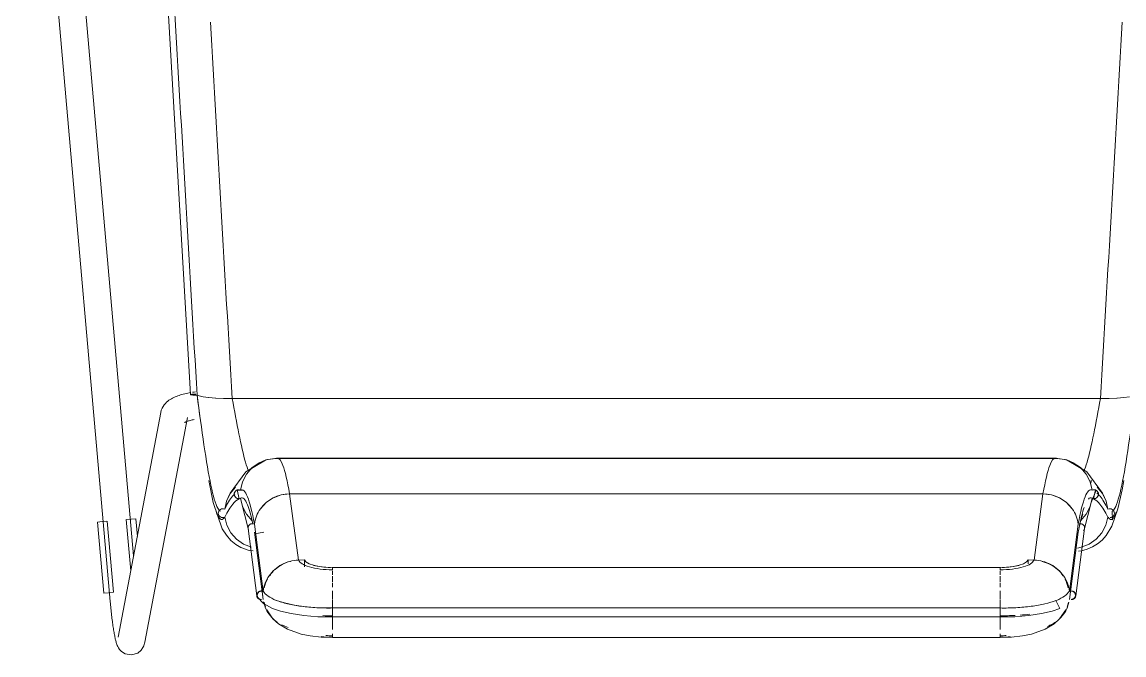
# Model space of a CAD drawing. Header units: millimetres. Extents: x 79795 to 317870, y -36033 to 97293.
# Drawn here: x 227168.7 to 227655.4, y 30217 to 30496.5 of the extents above; entities that cross this region are included whole.
import ezdxf

# ---------------------------------------------------------------- set-up
doc = ezdxf.new("R2010")
doc.units = ezdxf.units.MM
doc.header["$MEASUREMENT"] = 0
doc.layers.add('I-FURN', color=8, linetype='CONTINUOUS', lineweight=9)

msp = doc.modelspace()

# ---------------------------------------------------------------- linework, layer by layer
at = {"layer": 'I-FURN'}
for p, q in [((227217.94, 30260.75), (227180.66, 30685.09)), ((227168.71, 30684.04), (227207.66, 30240.72)), ((227223.85, 30663.92), (227243.14, 30332.01)), ((227233.05, 30329.09), (227233.59, 30329.49)), ((227233.59, 30329.49), (227234.12, 30329.85)), ((227234.12, 30329.85), (227234.66, 30330.17)), ((227234.66, 30330.17), (227235.2, 30330.46)), ((227235.2, 30330.46), (227235.75, 30330.74)), ((227235.75, 30330.74), (227236.31, 30330.99)), ((227236.31, 30330.99), (227236.88, 30331.22)), ((227236.88, 30331.22), (227237.46, 30331.44)), ((227237.46, 30331.44), (227238.05, 30331.65)), ((227238.05, 30331.65), (227238.66, 30331.84)), ((227238.66, 30331.84), (227239.28, 30332.03)), ((227239.28, 30332.03), (227239.91, 30332.2)), ((227239.91, 30332.2), (227240.55, 30332.36)), ((227240.55, 30332.36), (227241.2, 30332.51)), ((227241.2, 30332.51), (227241.87, 30332.66)), ((227241.87, 30332.66), (227242.55, 30332.79)), ((227242.55, 30332.79), (227243.25, 30332.92)), ((227243.21, 30332.06), (227243.14, 30332.01)), ((227243.14, 30332.01), (227243.2, 30332.06)), ((227243.14, 30332.01), (227243.22, 30331.95)), ((227243.21, 30331.95), (227243.14, 30332.01)), ((227243.2, 30332.06), (227243.39, 30332.11)), ((227243.39, 30332.11), (227243.21, 30332.06)), ((227243.41, 30331.9), (227243.21, 30331.95)), ((227243.22, 30331.95), (227243.41, 30331.9)), ((227243.68, 30332.15), (227243.39, 30332.11)), ((227243.39, 30332.11), (227243.68, 30332.15)), ((227243.41, 30331.9), (227243.71, 30331.86)), ((227243.7, 30331.86), (227243.41, 30331.9)), ((227244.06, 30332.19), (227243.68, 30332.15)), ((227243.68, 30332.15), (227244.06, 30332.19)), ((227244.09, 30331.83), (227243.7, 30331.86)), ((227243.71, 30331.86), (227244.09, 30331.83)), ((227243.95, 30333.03), (227244.67, 30333.14)), ((227244.51, 30332.21), (227244.06, 30332.19)), ((227244.06, 30332.19), (227244.51, 30332.21)), ((227244.09, 30331.83), (227244.55, 30331.8)), ((227244.54, 30331.8), (227244.09, 30331.83)), ((227245, 30332.22), (227244.51, 30332.21)), ((227244.51, 30332.21), (227245, 30332.22)), ((227245.04, 30331.8), (227244.54, 30331.8)), ((227244.55, 30331.8), (227245.04, 30331.8)), ((227244.67, 30333.14), (227245.39, 30333.24)), ((227245.5, 30332.22), (227245, 30332.22)), ((227245, 30332.22), (227245.5, 30332.22)), ((227245.04, 30331.8), (227245.54, 30331.8)), ((227245.54, 30331.8), (227245.04, 30331.8)), ((227245.54, 30331.8), (227246.01, 30331.82)), ((227246.01, 30331.82), (227245.54, 30331.8)), ((227246.01, 30331.82), (227246.91, 30331.42)), ((227246.91, 30331.42), (227246.01, 30331.82)), ((227246.91, 30331.42), (227248.66, 30331.05)), ((227248.65, 30331.05), (227246.91, 30331.42)), ((227248.66, 30331.05), (227251.15, 30330.74)), ((227251.12, 30330.74), (227248.66, 30331.05)), ((227251.15, 30330.74), (227254.26, 30330.5)), ((227254.21, 30330.5), (227251.15, 30330.74)), ((227257.73, 30330.35), (227254.25, 30330.5)), ((227254.26, 30330.5), (227257.79, 30330.35)), ((227257.79, 30330.35), (227261.56, 30330.29)), ((227261.48, 30330.29), (227257.79, 30330.35)), ((227261.56, 30330.29), (227644.96, 30330.29)), ((227644.96, 30330.29), (227261.56, 30330.29)), ((227644.96, 30330.29), (227648.73, 30330.35)), ((227648.73, 30330.35), (227645.04, 30330.29)), ((227648.73, 30330.35), (227652.26, 30330.5)), ((227652.26, 30330.5), (227648.79, 30330.35)), ((227652.26, 30330.5), (227655.36, 30330.74)), ((227655.37, 30330.74), (227652.31, 30330.5)), ((227655.36, 30330.74), (227657.86, 30331.05)), ((227229.95, 30324.16), (227230.21, 30325.15)), ((227230.21, 30325.15), (227230.57, 30326.04)), ((227230.57, 30326.04), (227231.01, 30326.83)), ((227231.01, 30326.83), (227231.49, 30327.52)), ((227231.49, 30327.52), (227232, 30328.12)), ((227232, 30328.12), (227232.52, 30328.64)), ((227232.52, 30328.64), (227233.05, 30329.09)), ((227229.95, 30324.16), (227211.14, 30224.87)), ((227222.93, 30222.64), (227241.74, 30321.93)), ((227240.55, 30319.71), (227240.62, 30319.76)), ((227240.62, 30319.76), (227240.71, 30319.8)), ((227240.71, 30319.8), (227240.86, 30319.88)), ((227240.86, 30319.88), (227241.05, 30319.96)), ((227241.05, 30319.96), (227241.28, 30320.06)), ((227241.28, 30320.06), (227241.55, 30320.16)), ((227241.55, 30320.16), (227241.86, 30320.27)), ((227241.86, 30320.27), (227242.19, 30320.37)), ((227242.19, 30320.37), (227242.56, 30320.48)), ((227242.56, 30320.48), (227242.95, 30320.59)), ((227242.95, 30320.59), (227243.37, 30320.7)), ((227243.37, 30320.7), (227243.82, 30320.8)), ((227243.82, 30320.8), (227244.29, 30320.9)), ((227244.29, 30320.9), (227244.78, 30321)), ((227240.52, 30319.7), (227240.55, 30319.71)), ((227276.22, 30303.07), (227267.56, 30297.96)), ((227273.5, 30301.95), (227270.37, 30299.78)), ((227270.37, 30299.77), (227273.51, 30301.94)), ((227276.37, 30303.14), (227273.19, 30301.77)), ((227277.08, 30303.31), (227273.5, 30301.95)), ((227273.51, 30301.94), (227277.08, 30303.31)), ((227281.41, 30303.94), (227276.37, 30303.14)), ((227277.08, 30303.31), (227280.87, 30303.79)), ((227280.87, 30303.79), (227277.08, 30303.31)), ((227280.87, 30303.79), (227625.65, 30303.79)), ((227625.65, 30303.79), (227280.87, 30303.79)), ((227320.31, 30303.94), (227281.4, 30303.94)), ((227625.11, 30303.94), (227320.31, 30303.94)), ((227625.11, 30303.94), (227630.15, 30303.14)), ((227625.65, 30303.79), (227629.44, 30303.31)), ((227629.44, 30303.31), (227625.65, 30303.79)), ((227629.44, 30303.31), (227633.01, 30301.94)), ((227633.01, 30301.95), (227629.44, 30303.31)), ((227630.15, 30303.14), (227633.33, 30301.77)), ((227630.3, 30303.07), (227638.95, 30297.96)), ((227636.15, 30299.78), (227633.01, 30301.95)), ((227633.01, 30301.94), (227636.14, 30299.77)), ((227267.56, 30297.96), (227260.58, 30288.42)), ((227267.86, 30296.91), (227266.11, 30293.51)), ((227266.11, 30293.51), (227267.87, 30296.9)), ((227270.37, 30299.78), (227267.86, 30296.91)), ((227267.87, 30296.9), (227270.37, 30299.77)), ((227636.14, 30299.77), (227638.65, 30296.9)), ((227638.66, 30296.91), (227636.15, 30299.78)), ((227638.65, 30296.9), (227640.4, 30293.51)), ((227640.41, 30293.51), (227638.66, 30296.91)), ((227638.95, 30297.96), (227645.94, 30288.42)), ((227251.25, 30294.09), (227253.15, 30284.43)), ((227263.03, 30291.18), (227260.63, 30288.35)), ((227260.64, 30288.34), (227263.03, 30291.18)), ((227266.11, 30293.51), (227265.21, 30289.8)), ((227641.3, 30289.8), (227640.41, 30293.51)), ((227643.48, 30291.18), (227645.88, 30288.35)), ((227645.89, 30288.35), (227643.48, 30291.18)), ((227654.53, 30290.03), (227655.27, 30294.09)), ((227260.63, 30288.35), (227258.99, 30285.02)), ((227259, 30285.02), (227260.64, 30288.34)), ((227260.58, 30288.42), (227259.69, 30286.67)), ((227262.44, 30288.53), (227262.37, 30288.04)), ((227262.37, 30288.04), (227262.44, 30287.55)), ((227262.38, 30288.04), (227262.44, 30288.53)), ((227262.44, 30287.55), (227262.38, 30288.04)), ((227262.63, 30289), (227262.44, 30288.53)), ((227262.44, 30288.53), (227262.63, 30288.99)), ((227262.63, 30287.09), (227262.44, 30287.55)), ((227262.44, 30287.55), (227262.63, 30287.09)), ((227262.63, 30288.99), (227262.93, 30289.4)), ((227262.92, 30289.4), (227262.63, 30289)), ((227262.93, 30286.69), (227262.63, 30287.09)), ((227262.63, 30287.09), (227262.92, 30286.69)), ((227263.3, 30289.71), (227262.92, 30289.4)), ((227262.92, 30286.69), (227263.3, 30286.37)), ((227262.93, 30289.4), (227263.31, 30289.71)), ((227263.31, 30286.38), (227262.93, 30286.69)), ((227263.76, 30289.91), (227263.3, 30289.71)), ((227263.3, 30286.37), (227263.76, 30286.17)), ((227263.31, 30289.71), (227263.76, 30289.91)), ((227263.76, 30286.17), (227263.31, 30286.38)), ((227266.28, 30289.81), (227263.4, 30289.77)), ((227263.7, 30289.9), (227264.54, 30286.01)), ((227264.25, 30290), (227263.76, 30289.91)), ((227263.76, 30289.91), (227264.25, 30289.99)), ((227264.25, 30286.09), (227263.76, 30286.17)), ((227263.76, 30286.17), (227264.25, 30286.09)), ((227264.74, 30289.96), (227264.25, 30290)), ((227264.25, 30289.99), (227264.75, 30289.96)), ((227264.75, 30286.13), (227264.25, 30286.09)), ((227264.25, 30286.09), (227264.74, 30286.13)), ((227265.21, 30289.8), (227264.74, 30289.96)), ((227264.74, 30286.13), (227265.21, 30286.29)), ((227264.75, 30289.96), (227265.22, 30289.79)), ((227265.22, 30286.29), (227264.75, 30286.13)), ((227265.21, 30286.29), (227266.11, 30282.58)), ((227265.57, 30284.44), (227265.25, 30286.31)), ((227279.59, 30286.4), (227276.47, 30284.32)), ((227283.13, 30287.71), (227279.71, 30286.46)), ((227286.9, 30288.19), (227283.13, 30287.71)), ((227290.76, 30258.91), (227286.9, 30288.19)), ((227286.9, 30288.19), (227619.61, 30288.19)), ((227619.61, 30288.19), (227286.9, 30288.19)), ((227619.61, 30288.19), (227615.75, 30258.91)), ((227623.38, 30287.71), (227619.61, 30288.19)), ((227626.93, 30286.4), (227623.38, 30287.71)), ((227630.04, 30284.32), (227626.93, 30286.4)), ((227640.41, 30282.58), (227641.3, 30286.29)), ((227640.95, 30284.44), (227643.11, 30289.77)), ((227641.3, 30289.79), (227641.77, 30289.96)), ((227641.77, 30289.96), (227641.3, 30289.8)), ((227641.77, 30286.13), (227641.3, 30286.29)), ((227641.3, 30286.29), (227641.77, 30286.13)), ((227642.27, 30290), (227641.77, 30289.96)), ((227641.77, 30289.96), (227642.27, 30289.99)), ((227642.27, 30286.09), (227641.77, 30286.13)), ((227641.77, 30286.13), (227642.27, 30286.09)), ((227641.98, 30286.01), (227642.82, 30289.9)), ((227642.76, 30289.91), (227642.27, 30290)), ((227642.27, 30289.99), (227642.76, 30289.91)), ((227642.76, 30286.17), (227642.27, 30286.09)), ((227642.27, 30286.09), (227642.76, 30286.17)), ((227642.76, 30289.91), (227643.21, 30289.71)), ((227643.21, 30289.71), (227642.76, 30289.91)), ((227643.21, 30286.38), (227642.76, 30286.17)), ((227642.76, 30286.17), (227643.21, 30286.37)), ((227643.21, 30289.71), (227643.59, 30289.4)), ((227643.6, 30289.4), (227643.21, 30289.71)), ((227643.59, 30286.69), (227643.21, 30286.38)), ((227643.21, 30286.37), (227643.6, 30286.69)), ((227643.59, 30289.4), (227643.88, 30288.99)), ((227643.88, 30287.09), (227643.59, 30286.69)), ((227643.89, 30289), (227643.6, 30289.4)), ((227643.6, 30286.69), (227643.89, 30287.09)), ((227643.88, 30288.99), (227644.07, 30288.53)), ((227644.07, 30287.55), (227643.88, 30287.09)), ((227644.08, 30288.53), (227643.89, 30289)), ((227643.89, 30287.09), (227644.08, 30287.55)), ((227644.07, 30288.53), (227644.14, 30288.04)), ((227644.14, 30288.04), (227644.07, 30287.55)), ((227644.14, 30288.04), (227644.08, 30288.53)), ((227644.08, 30287.55), (227644.14, 30288.04)), ((227645.88, 30288.34), (227647.52, 30285.02)), ((227647.53, 30285.02), (227645.89, 30288.35)), ((227645.94, 30288.42), (227646.83, 30286.67)), ((227652.64, 30281.51), (227654.53, 30290.03)), ((227253.15, 30284.43), (227257.14, 30272.72)), ((227255.62, 30280.57), (227255.91, 30280.97)), ((227255.91, 30280.97), (227255.62, 30280.57)), ((227255.91, 30280.97), (227256.29, 30281.29)), ((227256.29, 30281.29), (227255.91, 30280.97)), ((227256.29, 30281.29), (227256.74, 30281.5)), ((227256.74, 30281.5), (227256.29, 30281.29)), ((227256.74, 30281.5), (227257.23, 30281.59)), ((227257.23, 30281.59), (227256.74, 30281.5)), ((227257.23, 30281.59), (227257.73, 30281.56)), ((227257.73, 30281.56), (227257.23, 30281.59)), ((227257.73, 30281.56), (227258.21, 30281.41)), ((227258.21, 30281.41), (227257.73, 30281.56)), ((227258.21, 30281.41), (227259, 30285.02)), ((227258.99, 30285.02), (227258.21, 30281.41)), ((227268.54, 30272.83), (227265.57, 30284.44)), ((227266.11, 30282.58), (227267.86, 30279.18)), ((227276.47, 30284.32), (227273.99, 30281.58)), ((227632.53, 30281.58), (227630.04, 30284.32)), ((227637.98, 30272.83), (227640.95, 30284.44)), ((227638.66, 30279.18), (227640.41, 30282.58)), ((227647.52, 30285.02), (227648.31, 30281.41)), ((227648.31, 30281.41), (227647.53, 30285.02)), ((227648.31, 30281.41), (227648.79, 30281.56)), ((227648.79, 30281.56), (227648.31, 30281.41)), ((227648.79, 30281.56), (227649.28, 30281.59)), ((227649.29, 30281.59), (227648.79, 30281.56)), ((227649.28, 30281.59), (227649.78, 30281.5)), ((227649.78, 30281.5), (227649.29, 30281.59)), ((227649.78, 30281.5), (227650.22, 30281.29)), ((227650.23, 30281.29), (227649.78, 30281.5)), ((227649.97, 30273.88), (227652.64, 30281.51)), ((227650.22, 30281.29), (227650.6, 30280.97)), ((227650.61, 30280.97), (227650.23, 30281.29)), ((227650.6, 30280.97), (227650.89, 30280.57)), ((227650.9, 30280.57), (227650.61, 30280.97)), ((227202.08, 30275.74), (227204.13, 30275.92)), ((227204.13, 30275.92), (227206.19, 30276.1)), ((227209.07, 30244.7), (227206.31, 30276.11)), ((227214.76, 30276.85), (227216.75, 30254.25)), ((227214.89, 30276.86), (227216.95, 30277.04)), ((227216.95, 30277.04), (227218.99, 30277.22)), ((227219.69, 30269.33), (227218.99, 30277.22)), ((227255.38, 30279.62), (227255.44, 30280.11)), ((227255.44, 30280.11), (227255.38, 30279.62)), ((227255.46, 30279.14), (227255.38, 30279.62)), ((227255.38, 30279.62), (227255.45, 30279.14)), ((227255.44, 30280.11), (227255.62, 30280.57)), ((227255.62, 30280.57), (227255.44, 30280.11)), ((227255.45, 30279.14), (227255.65, 30278.68)), ((227255.65, 30278.69), (227255.46, 30279.14)), ((227255.95, 30278.29), (227255.65, 30278.69)), ((227255.65, 30278.68), (227255.95, 30278.29)), ((227256.34, 30277.99), (227255.95, 30278.29)), ((227255.95, 30278.29), (227256.34, 30277.98)), ((227256.79, 30277.79), (227256.34, 30277.99)), ((227256.34, 30277.98), (227256.79, 30277.79)), ((227257.29, 30277.71), (227256.79, 30277.79)), ((227256.79, 30277.79), (227257.29, 30277.71)), ((227257.79, 30277.76), (227257.29, 30277.71)), ((227257.29, 30277.71), (227257.79, 30277.76)), ((227258.26, 30277.92), (227257.79, 30277.76)), ((227257.79, 30277.76), (227258.26, 30277.92)), ((227258.26, 30277.92), (227259.16, 30274.29)), ((227267.86, 30279.18), (227270.37, 30276.31)), ((227636.39, 30276.78), (227635.02, 30270.48)), ((227636.15, 30276.31), (227638.66, 30279.18)), ((227637.15, 30279.21), (227636.39, 30276.78)), ((227647.36, 30274.29), (227648.26, 30277.92)), ((227648.73, 30277.76), (227648.26, 30277.92)), ((227648.26, 30277.92), (227648.73, 30277.76)), ((227649.17, 30277), (227650.33, 30276.68)), ((227649.72, 30277.79), (227649.23, 30277.71)), ((227649.23, 30277.71), (227649.72, 30277.79)), ((227650.18, 30277.99), (227649.72, 30277.79)), ((227649.72, 30277.79), (227650.18, 30277.98)), ((227650.33, 30276.68), (227650.14, 30280.52)), ((227650.56, 30278.29), (227650.18, 30277.99)), ((227650.18, 30277.98), (227650.57, 30278.29)), ((227650.86, 30278.69), (227650.56, 30278.29)), ((227650.57, 30278.29), (227650.87, 30278.68)), ((227651.06, 30279.14), (227650.86, 30278.69)), ((227650.87, 30278.68), (227651.06, 30279.14)), ((227650.89, 30280.57), (227651.07, 30280.11)), ((227651.08, 30280.11), (227650.9, 30280.57)), ((227651.13, 30279.62), (227651.06, 30279.14)), ((227651.06, 30279.14), (227651.14, 30279.62)), ((227651.07, 30280.11), (227651.13, 30279.62)), ((227651.14, 30279.62), (227651.08, 30280.11)), ((227204.84, 30244.33), (227202.08, 30275.74)), ((227257.14, 30272.72), (227258.96, 30269.89)), ((227259.16, 30274.29), (227260.9, 30270.97)), ((227268.58, 30273.61), (227268.51, 30273.14)), ((227268.51, 30273.14), (227268.58, 30272.67)), ((227268.53, 30272.91), (227272.38, 30243.13)), ((227268.77, 30274.05), (227268.58, 30273.61)), ((227268.58, 30272.67), (227268.76, 30272.23)), ((227269.06, 30274.43), (227268.77, 30274.05)), ((227269.44, 30274.73), (227269.06, 30274.43)), ((227269.9, 30274.93), (227269.44, 30274.73)), ((227270.39, 30275.01), (227269.9, 30274.93)), ((227270.88, 30274.97), (227270.39, 30275.01)), ((227275.2, 30245.11), (227271.36, 30274.81)), ((227271.38, 30271.26), (227275.22, 30241.57)), ((227271.5, 30270.48), (227275.57, 30271.29)), ((227631.3, 30241.57), (227635.14, 30271.26)), ((227631.32, 30245.11), (227635.16, 30274.81)), ((227634.14, 30243.13), (227637.99, 30272.91)), ((227636.13, 30275.01), (227635.63, 30274.97)), ((227636.62, 30274.93), (227636.13, 30275.01)), ((227637.07, 30274.73), (227636.62, 30274.93)), ((227637.46, 30274.43), (227637.07, 30274.73)), ((227637.75, 30274.05), (227637.46, 30274.43)), ((227637.46, 30271.84), (227637.75, 30272.23)), ((227637.94, 30273.61), (227637.75, 30274.05)), ((227637.75, 30272.23), (227637.94, 30272.67)), ((227638.01, 30273.14), (227637.94, 30273.61)), ((227637.94, 30272.67), (227638.01, 30273.14)), ((227645.62, 30270.97), (227647.36, 30274.29)), ((227647.46, 30269.77), (227649.97, 30273.88)), ((227258.96, 30269.89), (227260.95, 30267.65)), ((227260.9, 30270.97), (227263.38, 30268.14)), ((227260.95, 30267.65), (227263.12, 30265.87)), ((227263.38, 30268.14), (227266.46, 30265.97)), ((227640.05, 30265.97), (227643.14, 30268.14)), ((227643.14, 30268.14), (227645.62, 30270.97)), ((227643.75, 30266.12), (227645.73, 30267.8)), ((227645.73, 30267.8), (227647.46, 30269.77)), ((227263.12, 30265.87), (227265.39, 30264.53)), ((227265.39, 30264.53), (227268.99, 30263.23)), ((227266.46, 30265.97), (227269.98, 30264.57)), ((227268.99, 30263.23), (227270.76, 30263)), ((227636.53, 30264.58), (227634.79, 30264.2)), ((227634.8, 30264.2), (227636.54, 30264.57)), ((227635.26, 30262.91), (227636.68, 30263.06)), ((227636.54, 30264.57), (227640.05, 30265.97)), ((227636.68, 30263.06), (227639.18, 30263.72)), ((227639.18, 30263.72), (227641.55, 30264.74)), ((227641.55, 30264.74), (227643.75, 30266.12)), ((227293.48, 30258.98), (227290.76, 30258.91)), ((227293.48, 30258.98), (227293.48, 30255.97)), ((227294.12, 30258.12), (227293.48, 30258.98)), ((227295.47, 30257.33), (227294.12, 30258.12)), ((227297.45, 30256.66), (227295.47, 30257.33)), ((227299.94, 30256.15), (227297.45, 30256.66)), ((227609.07, 30256.66), (227606.57, 30256.15)), ((227611.05, 30257.33), (227609.07, 30256.66)), ((227612.4, 30258.12), (227611.05, 30257.33)), ((227613.04, 30258.98), (227612.4, 30258.12)), ((227613.04, 30257.32), (227613.04, 30258.98)), ((227615.75, 30258.91), (227613.04, 30258.98)), ((227302.8, 30255.83), (227299.94, 30256.15)), ((227305.83, 30255.72), (227302.8, 30255.83)), ((227600.68, 30255.72), (227305.83, 30255.72)), ((227305.83, 30255.66), (227600.68, 30255.66)), ((227305.83, 30252.4), (227305.83, 30254.14)), ((227305.83, 30249.35), (227305.83, 30251.81)), ((227603.72, 30255.83), (227600.68, 30255.72)), ((227600.68, 30254.14), (227600.68, 30252.4)), ((227600.68, 30251.81), (227600.68, 30249.35)), ((227606.57, 30256.15), (227603.72, 30255.83)), ((227275.07, 30242.76), (227274.45, 30247.54)), ((227305.83, 30246.99), (227305.83, 30248.83)), ((227600.68, 30248.83), (227600.68, 30246.98)), ((227631.75, 30245.1), (227632.07, 30247.54)), ((227206.89, 30244.51), (227204.84, 30244.33)), ((227208.95, 30244.69), (227206.89, 30244.51)), ((227275.29, 30239.73), (227272.74, 30242.63)), ((227305.83, 30241.8), (227305.83, 30245.36)), ((227600.68, 30245.36), (227600.68, 30241.8)), ((227207.67, 30240.56), (227207.66, 30240.72)), ((227207.74, 30239.81), (227207.67, 30240.56)), ((227207.81, 30239.06), (227207.74, 30239.81)), ((227207.88, 30238.31), (227207.81, 30239.06)), ((227207.95, 30237.57), (227207.88, 30238.31)), ((227208.03, 30236.83), (227207.95, 30237.57)), ((227279.4, 30237.55), (227275.29, 30239.73)), ((227276.86, 30236.94), (227276.76, 30237.14)), ((227282.86, 30236.38), (227279.4, 30237.55)), ((227281.16, 30241.09), (227284.6, 30239.99)), ((227284.6, 30239.99), (227289.03, 30239.02)), ((227289.03, 30239.02), (227293.04, 30238.43)), ((227293.04, 30238.43), (227299.61, 30237.9)), ((227299.61, 30237.9), (227305.83, 30237.82)), ((227305.83, 30241.6), (227305.83, 30237.79)), ((227305.83, 30237.79), (227305.83, 30241.6)), ((227600.68, 30237.82), (227305.83, 30237.82)), ((227305.83, 30233.86), (227305.83, 30237.82)), ((227305.83, 30237.81), (227305.83, 30237.71)), ((227305.83, 30237.71), (227305.83, 30237.49)), ((227305.83, 30237.49), (227305.83, 30237.16)), ((227305.83, 30237.16), (227305.83, 30236.74)), ((227600.68, 30237.79), (227600.68, 30241.6)), ((227600.68, 30241.6), (227600.68, 30237.79)), ((227600.68, 30237.49), (227600.68, 30237.71)), ((227600.68, 30237.71), (227600.68, 30233.86)), ((227600.68, 30237.16), (227600.68, 30237.49)), ((227600.68, 30236.74), (227600.68, 30237.16)), ((227623.66, 30236.38), (227627.11, 30237.55)), ((227627.11, 30237.55), (227625.35, 30241.09)), ((227629.66, 30236.94), (227629.75, 30237.14)), ((227208.11, 30236.09), (227208.03, 30236.83)), ((227208.19, 30235.37), (227208.11, 30236.09)), ((227208.27, 30234.65), (227208.19, 30235.37)), ((227208.35, 30233.94), (227208.27, 30234.65)), ((227208.44, 30233.24), (227208.35, 30233.94)), ((227208.52, 30232.55), (227208.44, 30233.24)), ((227208.61, 30231.88), (227208.52, 30232.55)), ((227279.54, 30233.04), (227276.86, 30236.94)), ((227282.01, 30230.75), (227279.54, 30233.04)), ((227287.55, 30235.28), (227282.86, 30236.38)), ((227293.17, 30234.44), (227287.55, 30235.28)), ((227299.29, 30233.95), (227293.17, 30234.44)), ((227305.83, 30233.86), (227299.29, 30233.95)), ((227305.83, 30236.74), (227305.83, 30236.26)), ((227305.83, 30236.26), (227305.83, 30235.77)), ((227305.83, 30235.77), (227305.83, 30235.27)), ((227305.83, 30235.27), (227305.83, 30234.82)), ((227305.83, 30234.82), (227305.83, 30234.43)), ((227305.83, 30234.43), (227305.83, 30234.13)), ((227305.83, 30234.13), (227305.83, 30233.93)), ((227305.83, 30234.1), (227305.83, 30231.08)), ((227305.83, 30231.09), (227305.83, 30234.1)), ((227305.83, 30233.93), (227305.83, 30233.86)), ((227305.83, 30233.86), (227600.68, 30233.86)), ((227600.68, 30236.26), (227600.68, 30236.74)), ((227600.68, 30235.77), (227600.68, 30236.26)), ((227600.68, 30235.27), (227600.68, 30235.77)), ((227600.68, 30234.82), (227600.68, 30235.27)), ((227600.68, 30234.43), (227600.68, 30234.82)), ((227600.68, 30234.13), (227600.68, 30234.43)), ((227600.68, 30233.93), (227600.68, 30234.13)), ((227600.68, 30231.08), (227600.68, 30234.1)), ((227600.68, 30234.1), (227600.68, 30231.09)), ((227600.68, 30233.86), (227607.23, 30233.95)), ((227600.68, 30233.86), (227600.68, 30233.93)), ((227607.23, 30233.95), (227613.35, 30234.44)), ((227613.35, 30234.44), (227618.97, 30235.28)), ((227618.97, 30235.28), (227623.66, 30236.38)), ((227624.5, 30230.75), (227626.98, 30233.04)), ((227626.98, 30233.04), (227629.66, 30236.94)), ((227208.7, 30231.22), (227208.61, 30231.88)), ((227208.79, 30230.57), (227208.7, 30231.22)), ((227208.88, 30229.93), (227208.79, 30230.57)), ((227208.97, 30229.31), (227208.88, 30229.93)), ((227209.06, 30228.71), (227208.97, 30229.31)), ((227209.15, 30228.12), (227209.06, 30228.71)), ((227209.24, 30227.56), (227209.15, 30228.12)), ((227209.33, 30227), (227209.24, 30227.56)), ((227285.9, 30228.36), (227282.01, 30230.75)), ((227291.94, 30226.23), (227285.9, 30228.36)), ((227305.83, 30228.34), (227305.83, 30230.92)), ((227600.68, 30230.92), (227600.68, 30228.34)), ((227614.57, 30226.23), (227620.62, 30228.36)), ((227620.62, 30228.36), (227624.5, 30230.75)), ((227209.43, 30226.47), (227209.33, 30227)), ((227209.52, 30225.96), (227209.43, 30226.47)), ((227209.62, 30225.46), (227209.52, 30225.96)), ((227209.71, 30224.98), (227209.62, 30225.46)), ((227209.81, 30224.52), (227209.71, 30224.98)), ((227209.91, 30224.08), (227209.81, 30224.52)), ((227210.01, 30223.65), (227209.91, 30224.08)), ((227210.11, 30223.24), (227210.01, 30223.65)), ((227210.22, 30222.84), (227210.11, 30223.24)), ((227210.33, 30222.44), (227210.22, 30222.84)), ((227210.46, 30222.05), (227210.33, 30222.44)), ((227222.84, 30222.22), (227222.93, 30222.64)), ((227295.98, 30225.44), (227291.94, 30226.23)), ((227300.8, 30224.93), (227295.98, 30225.44)), ((227305.83, 30224.82), (227300.8, 30224.93)), ((227305.83, 30224.84), (227305.83, 30226.31)), ((227305.83, 30224.99), (227305.83, 30224.82)), ((227305.83, 30224.82), (227600.68, 30224.82)), ((227600.68, 30226.31), (227600.68, 30224.84)), ((227600.68, 30224.82), (227600.68, 30224.99)), ((227600.68, 30224.82), (227605.71, 30224.93)), ((227605.71, 30224.93), (227610.54, 30225.44)), ((227610.54, 30225.44), (227614.57, 30226.23)), ((227210.6, 30221.64), (227210.46, 30222.05)), ((227210.77, 30221.21), (227210.6, 30221.64)), ((227210.99, 30220.74), (227210.77, 30221.21)), ((227211.29, 30220.18), (227210.99, 30220.74)), ((227211.77, 30219.48), (227211.29, 30220.18)), ((227212.62, 30218.57), (227211.77, 30219.48)), ((227214.28, 30217.53), (227212.62, 30218.57)), ((227217.04, 30217.04), (227214.28, 30217.53)), ((227219.79, 30217.88), (227217.04, 30217.04)), ((227219.79, 30217.88), (227221.37, 30219.2)), ((227221.37, 30219.2), (227222.11, 30220.28)), ((227222.11, 30220.28), (227222.49, 30221.08)), ((227222.49, 30221.08), (227222.7, 30221.7)), ((227222.7, 30221.7), (227222.84, 30222.22))]:
    msp.add_line(p, q, dxfattribs=at)
for centre, major_axis, ratio, start_param, end_param in [((227287.03, 30273.12), (-15.78, 0), 0.955139, 4.720632, 5.68731), ((227619.48, 30273.12), (-15.78, 0), 0.955139, 3.737469, 4.704147), ((227287.03, 30273.12), (-15.78, 0), 0.955139, 5.687432, 5.928979), ((227619.48, 30273.12), (-15.78, 0), 0.955139, 3.495799, 3.737346), ((227287.03, 30273.12), (-15.78, 0), 0.955139, 5.929149, 6.170649), ((227619.48, 30273.12), (-15.78, 0), 0.955139, 3.254129, 3.495629), ((227270.47, 30273.14), (-1.96, 0), 0.955139, 4.501447, 6.790779), ((227636.04, 30273.14), (-1.96, 0), 0.955139, 2.379629, 4.923331), ((227305.83, 30240.57), (0, -15.75), 0.000004, 3.431839, 3.614078), ((227600.68, 30240.57), (0, -15.75), 0.000004, 2.669107, 2.851347), ((227305.83, 30229.1), (-12.4, 0), 0.287441, 1.332781, 1.570796), ((227600.68, 30229.1), (12.4, 0), 0.287441, 4.712389, 4.932602)]:
    msp.add_ellipse(centre, major_axis=major_axis, ratio=ratio, start_param=start_param, end_param=end_param, dxfattribs=at)
for points in [[(227246.01, 30331.82), (227242.79, 30387.06), (227236.35, 30497.65), (227229.91, 30608.41), (227226.69, 30663.82)], [(227261.48, 30330.29), (227258.28, 30385.65), (227255.09, 30441.07), (227251.89, 30496.53)], [(227654.62, 30496.53), (227651.43, 30441.07), (227648.23, 30385.65), (227645.04, 30330.29)], [(227246.02, 30331.81), (227246.41, 30328.75), (227246.8, 30325.65), (227247.18, 30322.6)], [(227281.4, 30303.94), (227281.22, 30303.94), (227281.05, 30303.89), (227280.87, 30303.79)], [(227625.65, 30303.79), (227625.47, 30303.89), (227625.29, 30303.94), (227625.11, 30303.94)], [(227640.91, 30294.26), (227640.85, 30293.79), (227640.8, 30293.32), (227640.74, 30292.86)], [(227265.22, 30289.79), (227266.24, 30290.34), (227268.29, 30288.38), (227270.33, 30280.32), (227271.36, 30274.81)], [(227641.3, 30289.79), (227640.28, 30290.34), (227638.23, 30288.38), (227636.18, 30280.32), (227635.16, 30274.81)], [(227641.3, 30286.29), (227640.76, 30286.58), (227640.21, 30286.44), (227639.67, 30285.87)], [(227637.76, 30282.14), (227637.11, 30280.24), (227636.45, 30277.44), (227635.79, 30274.39)], [(227290.76, 30258.91), (227289.47, 30258.87), (227286.97, 30258.51), (227283.37, 30257.1), (227280.22, 30254.91), (227277.69, 30252.07), (227275.93, 30248.73), (227275.35, 30246.35), (227275.2, 30245.11)], [(227280.55, 30254.8), (227281.5, 30255.64), (227283.6, 30257.06), (227285.98, 30258.11), (227287.23, 30258.36)], [(227305.83, 30254.6), (227302.04, 30254.65), (227294.65, 30255.62), (227291.27, 30257.79), (227291.01, 30258.9)], [(227297.45, 30256.61), (227299.5, 30256.06), (227302.22, 30255.78), (227305, 30255.69)], [(227615.51, 30258.9), (227615.38, 30258.34), (227614.43, 30257.24), (227611.11, 30255.85), (227606.31, 30254.89), (227602.58, 30254.63), (227600.68, 30254.6)], [(227601.52, 30255.67), (227604.3, 30255.73), (227606.85, 30256.09), (227609.06, 30256.61)], [(227631.32, 30245.11), (227631.17, 30246.35), (227630.59, 30248.73), (227628.83, 30252.07), (227626.3, 30254.91), (227623.15, 30257.1), (227619.55, 30258.51), (227617.05, 30258.87), (227615.75, 30258.91)], [(227278.03, 30251.99), (227278.52, 30252.68), (227279.06, 30253.32), (227279.66, 30253.91)], [(227275.66, 30246.63), (227275.97, 30248.02), (227276.47, 30249.38), (227277.17, 30250.64)], [(227629.33, 30250.62), (227630.03, 30249.36), (227630.44, 30248), (227630.77, 30246.62)], [(227274.44, 30245.29), (227274.6, 30245.31), (227274.77, 30245.31), (227274.93, 30245.27)], [(227305.83, 30237.79), (227303.49, 30237.75), (227298.83, 30237.82), (227291.98, 30238.45), (227285.83, 30239.56), (227280.76, 30241.09), (227277.06, 30242.99), (227275.75, 30244.39), (227275.4, 30245.12)], [(227631.11, 30245.12), (227630.76, 30244.39), (227629.45, 30242.99), (227626.99, 30241.72), (227625.52, 30241.15)], [(227276.29, 30238.23), (227276.04, 30238.86), (227275.88, 30239.51), (227275.74, 30240.17)], [(227630.85, 30240.24), (227630.69, 30239.55), (227630.49, 30238.88), (227630.24, 30238.22)], [(227305.83, 30234.39), (227304.4, 30234.37), (227302.98, 30234.37), (227301.57, 30234.41)], [(227607.28, 30234.5), (227605.1, 30234.39), (227602.9, 30234.35), (227600.68, 30234.39)], [(227613.84, 30235.07), (227612.43, 30234.89), (227610.98, 30234.72), (227609.5, 30234.61)], [(227283.45, 30230.3), (227284.34, 30229.87), (227285.26, 30229.47), (227286.22, 30229.23)], [(227305.83, 30224.91), (227304.12, 30224.91), (227302.44, 30224.98), (227300.86, 30225.13)], [(227605.29, 30225.1), (227603.82, 30224.97), (227602.26, 30224.91), (227600.68, 30224.91)]]:
    msp.add_open_spline(points, degree=3, dxfattribs=at)
for points, knots in [([(227246.01, 30331.82), (227247.03, 30324.27), (227249.06, 30309.06), (227252.11, 30290.62), (227254.55, 30282.32), (227255.97, 30280.72), (227256.38, 30280.52)], [0, 0, 0, 0, 0.25, 0.5, 0.75, 0.8499412, 0.8499412, 0.8499412, 0.8499412]), ([(227268.86, 30298.02), (227268.37, 30299.16), (227266.91, 30303.41), (227264.48, 30314.12), (227262.53, 30324.9), (227261.56, 30330.29)], [0.375, 0.375, 0.375, 0.375, 0.5, 0.75, 1, 1, 1, 1]), ([(227644.96, 30330.29), (227643.98, 30324.9), (227642.04, 30314.12), (227639.61, 30303.41), (227638.15, 30299.16), (227637.66, 30298.02)], [0, 0, 0, 0, 0.25, 0.5, 0.625, 0.625, 0.625, 0.625]), ([(227660.51, 30331.82), (227659.49, 30324.27), (227657.46, 30309.06), (227654.41, 30290.62), (227651.97, 30282.32), (227650.55, 30280.72), (227650.14, 30280.52)], [0, 0, 0, 0, 0.25, 0.5, 0.75, 0.8499411, 0.8499411, 0.8499411, 0.8499411]), ([(227286.9, 30288.19), (227285.9, 30293.92), (227284.06, 30301.56), (227282.23, 30303.94), (227281.41, 30303.94)], [0, 0, 0, 0, 0.5, 0.9107154, 0.9107154, 0.9107154, 0.9107154]), ([(227625.11, 30303.94), (227624.29, 30303.94), (227622.45, 30301.56), (227620.62, 30293.92), (227619.61, 30288.19)], [0.0892847, 0.0892847, 0.0892847, 0.0892847, 0.5, 1, 1, 1, 1]), ([(227258.21, 30281.41), (227259.37, 30283.82), (227260.87, 30286.26), (227262.37, 30287.87), (227262.7, 30288.19)], [0, 0, 0, 0, 0.5, 0.6410563, 0.6410563, 0.6410563, 0.6410563]), ([(227258.26, 30277.92), (227259.42, 30280.32), (227261.51, 30283.75), (227263.6, 30285.54), (227264.54, 30286.01)], [0, 0, 0, 0, 0.5, 0.9025379, 0.9025379, 0.9025379, 0.9025379]), ([(227265.22, 30286.29), (227266.24, 30286.84), (227268.05, 30285.11), (227269.87, 30278.62), (227270.66, 30274.91)], [0, 0, 0, 0, 0.5, 0.8877852, 0.8877852, 0.8877852, 0.8877852]), ([(227648.26, 30277.92), (227647.1, 30280.32), (227645.01, 30283.75), (227642.91, 30285.54), (227641.98, 30286.01)], [0, 0, 0, 0, 0.5, 0.9025383, 0.9025383, 0.9025383, 0.9025383]), ([(227648.31, 30281.41), (227647.14, 30283.82), (227645.52, 30286.47), (227643.89, 30288.14), (227643.43, 30288.54)], [0, 0, 0, 0, 0.5, 0.6963068, 0.6963068, 0.6963068, 0.6963068]), ([(227254.41, 30280.34), (227254.67, 30279.62), (227255.95, 30276.6), (227257.23, 30276.37), (227258.26, 30277.92)], [0.6866019, 0.6866019, 0.6866019, 0.6866019, 0.75, 1, 1, 1, 1]), ([(227652.03, 30280.13), (227651.8, 30279.5), (227650.54, 30276.59), (227649.28, 30276.37), (227648.26, 30277.92)], [0.6929173, 0.6929173, 0.6929173, 0.6929173, 0.75, 1, 1, 1, 1]), ([(227619.29, 30258.36), (227620.52, 30258.03), (227624.04, 30256.61), (227627.35, 30254.14), (227628.48, 30251.99)], [-0.8333333, -0.8333333, -0.8333333, -0.8333333, -0.6666667, -0.3333333, -0.3333333, -0.3333333, -0.3333333]), ([(227275.2, 30245.11), (227275.06, 30245.17), (227274.84, 30245.24), (227274.56, 30245.28), (227274.28, 30245.3), (227273.98, 30245.26), (227273.69, 30245.18), (227273.42, 30245.07), (227273.1, 30244.87), (227272.78, 30244.56), (227272.55, 30244.19), (227272.42, 30243.84), (227272.37, 30243.52), (227272.36, 30243.25), (227272.4, 30242.99), (227272.47, 30242.74), (227272.58, 30242.49), (227272.78, 30242.19), (227273.1, 30241.88), (227273.5, 30241.67), (227273.85, 30241.57), (227274.11, 30241.53), (227274.27, 30241.53), (227274.34, 30241.53)], [0, 0, 0, 0, 0.0555556, 0.0833333, 0.1111111, 0.1666667, 0.1944444, 0.2222222, 0.2777778, 0.3333333, 0.3888889, 0.4444444, 0.4791667, 0.5138889, 0.5486111, 0.5833333, 0.6180556, 0.6527778, 0.7222222, 0.7916667, 0.8263889, 0.8611111, 0.8888889, 0.8888889, 0.8888889, 0.8888889]), ([(227274.44, 30241.54), (227274.27, 30241.55), (227273.98, 30241.59), (227273.6, 30241.73), (227273.19, 30241.99), (227272.73, 30242.51), (227272.48, 30243.37), (227272.71, 30244.16), (227273.1, 30244.69), (227273.49, 30245.01), (227273.79, 30245.15), (227273.95, 30245.2)], [-0.875, -0.875, -0.875, -0.875, -0.8125, -0.765625, -0.71875, -0.625, -0.5, -0.375, -0.3125, -0.25, -0.1875, -0.1875, -0.1875, -0.1875]), ([(227632.57, 30245.2), (227632.69, 30245.16), (227632.92, 30245.07), (227633.33, 30244.79), (227633.79, 30244.24), (227634.04, 30243.37), (227633.81, 30242.59), (227633.42, 30242.08), (227633.03, 30241.78), (227632.57, 30241.59), (227632.25, 30241.55), (227632.08, 30241.54)], [-0.8125, -0.8125, -0.8125, -0.8125, -0.765625, -0.71875, -0.625, -0.5, -0.375, -0.3125, -0.25, -0.1875, -0.125, -0.125, -0.125, -0.125]), ([(227632.17, 30241.53), (227632.31, 30241.52), (227632.54, 30241.54), (227632.83, 30241.61), (227633.1, 30241.71), (227633.41, 30241.89), (227633.73, 30242.18), (227633.97, 30242.54), (227634.1, 30242.89), (227634.15, 30243.2), (227634.15, 30243.47), (227634.12, 30243.74), (227634.05, 30243.99), (227633.93, 30244.24), (227633.74, 30244.55), (227633.42, 30244.87), (227633.02, 30245.11), (227632.67, 30245.23), (227632.41, 30245.27), (227632.24, 30245.29), (227632.17, 30245.3)], [0.1111111, 0.1111111, 0.1111111, 0.1111111, 0.1666667, 0.1944444, 0.2222222, 0.2777778, 0.3333333, 0.3888889, 0.4444444, 0.4791667, 0.5138889, 0.5486111, 0.5833333, 0.6180556, 0.6527778, 0.7222222, 0.7916667, 0.8263889, 0.8611111, 0.8888889, 0.8888889, 0.8888889, 0.8888889]), ([(227275.41, 30240.46), (227275.57, 30239.69), (227276.14, 30237.78), (227277.69, 30234.92), (227279.7, 30232.74), (227281.09, 30231.73), (227281.49, 30231.46)], [0.0592823, 0.0592823, 0.0592823, 0.0592823, 0.1666667, 0.3333333, 0.5, 0.565028, 0.565028, 0.565028, 0.565028]), ([(227625.35, 30241.09), (227623.93, 30240.54), (227620.6, 30239.55), (227614.54, 30238.45), (227607.68, 30237.82), (227603.03, 30237.75), (227600.68, 30237.79)], [0.3397465, 0.3397465, 0.3397465, 0.3397465, 0.5, 0.6666667, 0.8333333, 0.9999948, 0.9999948, 0.9999948, 0.9999948]), ([(227626.19, 30232.31), (227627.13, 30233.1), (227628.81, 30234.92), (227630.41, 30237.74), (227630.87, 30239.65), (227631.03, 30240.39)], [0.5, 0.5, 0.5, 0.5, 0.6666667, 0.8333333, 0.9365189, 0.9365189, 0.9365189, 0.9365189]), ([(227621.55, 30229.66), (227622.07, 30229.85), (227623.41, 30230.42), (227624.67, 30231.16), (227625.4, 30231.69)], [0.260519, 0.260519, 0.260519, 0.260519, 0.3333333, 0.4544474, 0.4544474, 0.4544474, 0.4544474])]:
    msp.add_open_spline(points, degree=3, knots=knots, dxfattribs=at)

doc.saveas('drawing.dxf')
